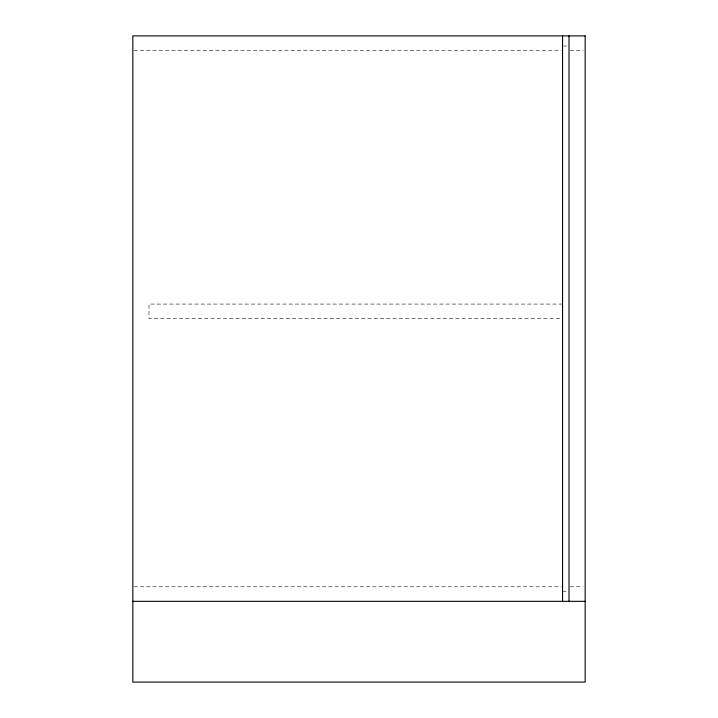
<?xml version="1.0" encoding="UTF-8"?>
<svg xmlns="http://www.w3.org/2000/svg" width="718" height="718" viewBox="0 0 718 718"><rect width="100%" height="100%" fill="white"/><g stroke="black" fill="none" stroke-linecap="round" stroke-linejoin="round"><path stroke-width="0.54" stroke-dasharray="3.59 2.69" d="M563.63 45.997L566.861 45.997M133.952 50.44L561.431 50.44M570.092 50.44L583.016 50.44M562.553 304.073L148.985 304.073L148.985 318.613L562.553 318.613M133.952 586.785L561.431 586.785M570.092 586.785L583.016 586.785M562.553 591.228L566.861 591.228"/><path stroke-width="1.08" d="M132.83 601.325L585.17 601.325M569.015 35.9L569.015 601.325M562.553 35.9L562.553 601.325M585.17 35.9L132.83 35.9L132.83 682.1L585.17 682.1L585.17 35.9"/></g></svg>
